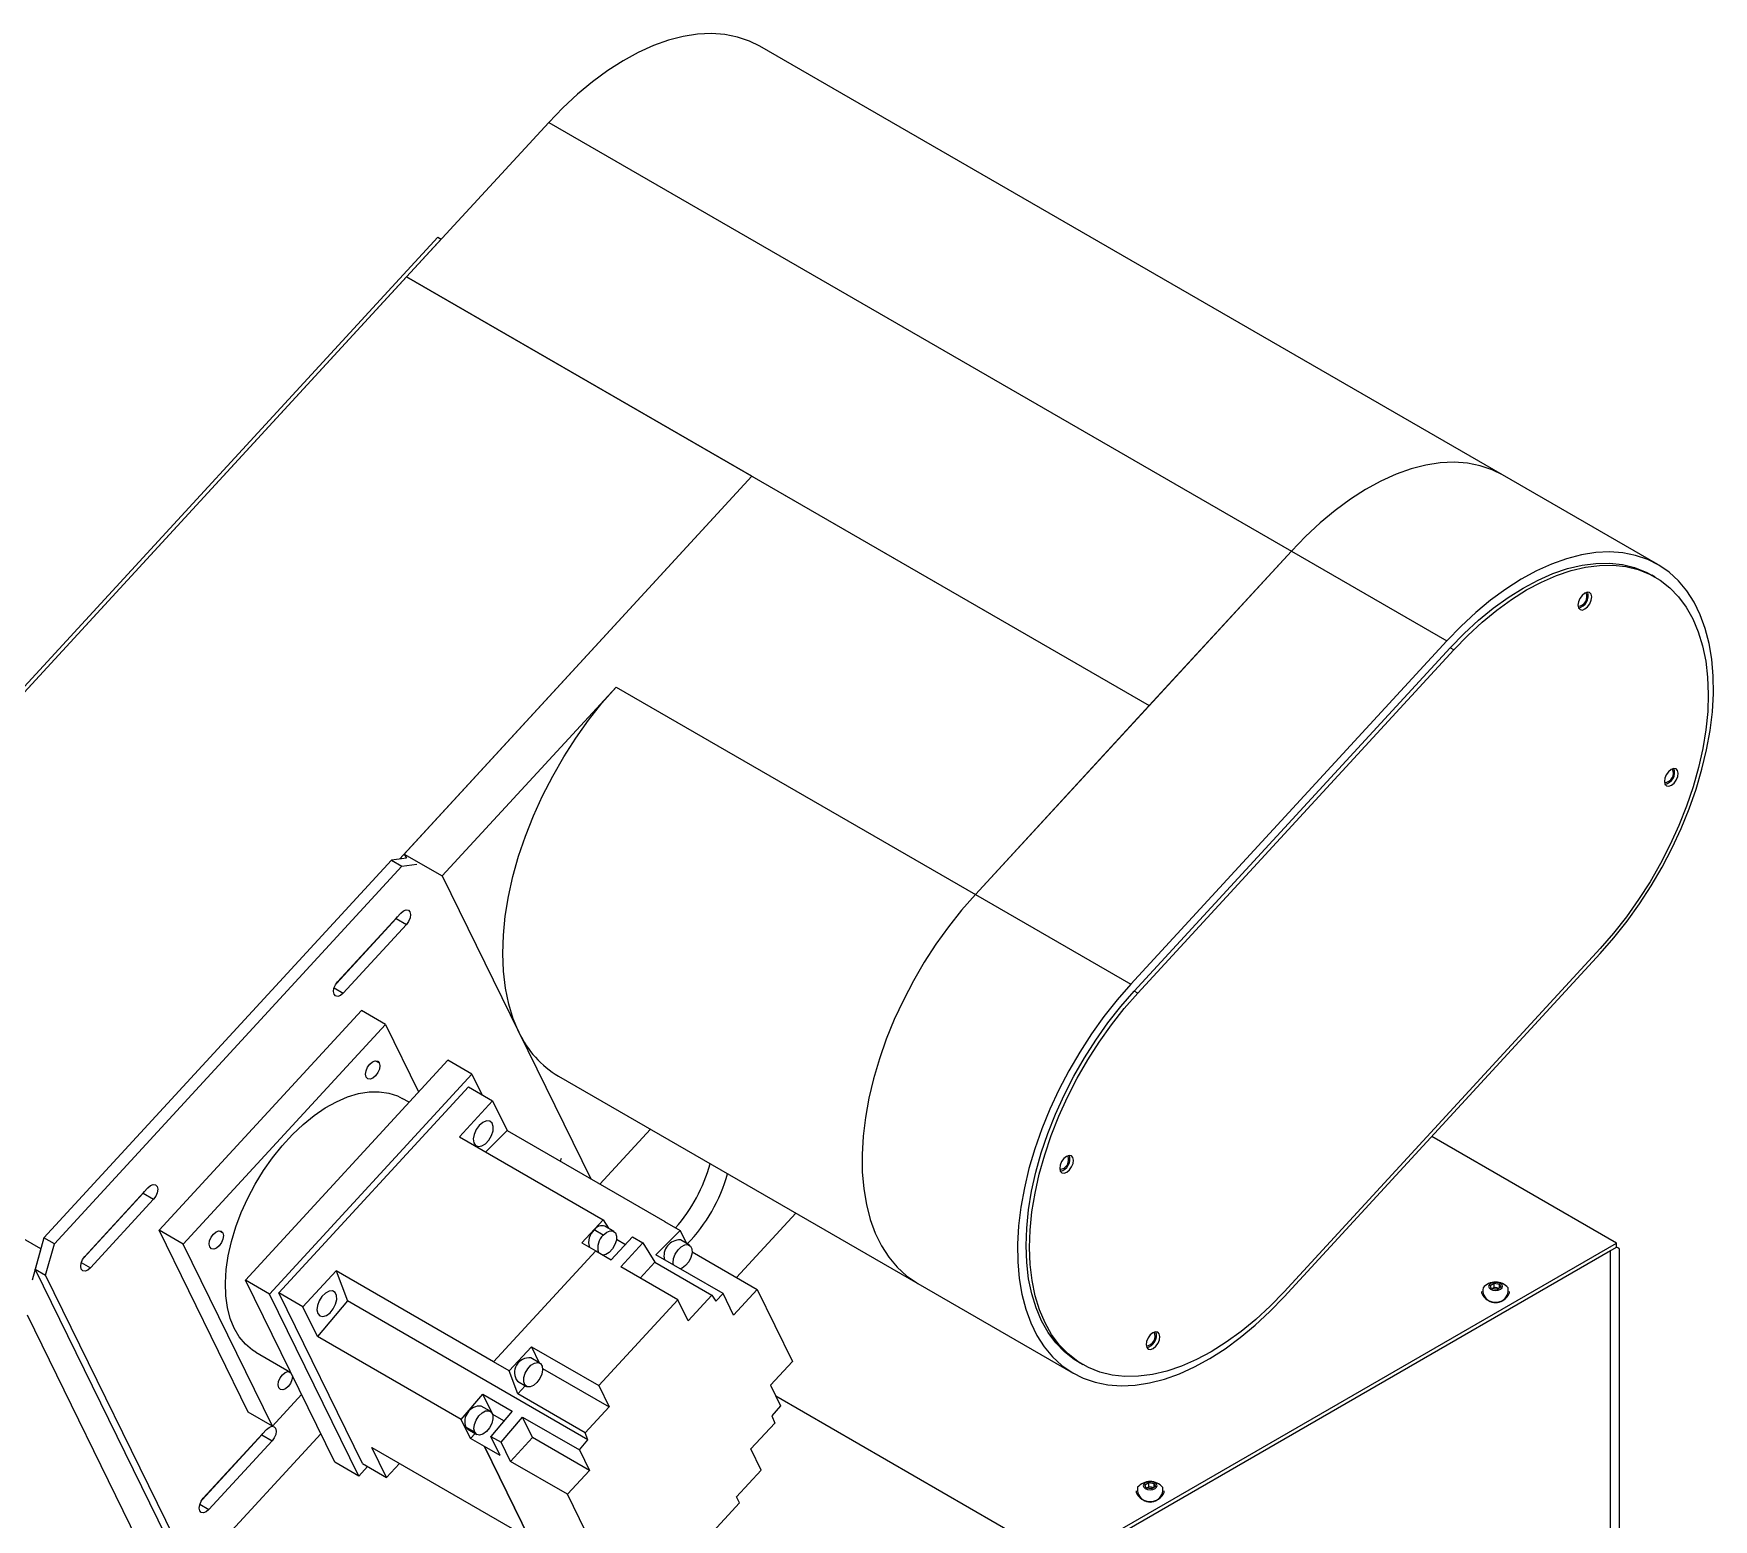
# Model space of a CAD drawing. Header units: millimetres. Extents: x 242 to 2881, y 167 to 2820.
# Drawn here: x 2131.3 to 2475.2, y 964.3 to 1268.5 of the extents above; entities that cross this region are included whole.
import ezdxf

# ---------------------------------------------------------------- set-up
doc = ezdxf.new("R2010")
doc.units = ezdxf.units.MM

msp = doc.modelspace()

# ---------------------------------------------------------------- linework, layer by layer
at = {"color": 7, "linetype": 'Continuous', "lineweight": 25}
for p, q in [((2432.01, 1178.19), (2279.98, 1265.96)), ((2236.78, 1250.35), (2207.67, 1218.71)), ((2236.78, 1250.35), (2388.81, 1162.59)), ((2214.08, 1226.85), (2062.05, 1061.63)), ((2214.79, 1226.44), (2062.76, 1061.22)), ((2214.08, 1226.85), (2214.79, 1226.44)), ((2062.11, 1060.52), (2207.67, 1218.71)), ((2207.67, 1218.71), (2359.7, 1130.95)), ((2278.38, 1177.89), (2207.67, 1218.71)), ((2278.38, 1177.89), (2206.27, 1099.52)), ((2278.38, 1177.89), (2207.22, 1100.55)), ((2278.38, 1177.89), (2359.7, 1130.95)), ((2463.83, 1159.82), (2432.01, 1178.19)), ((2388.81, 1162.59), (2324.12, 1092.28)), ((2388.81, 1162.59), (2359.7, 1130.95)), ((2388.81, 1162.59), (2420.63, 1144.22)), ((2463.28, 1157.25), (2462.58, 1157.66)), ((2420.63, 1144.22), (2355.94, 1073.91)), ((2356.65, 1072.45), (2421.34, 1142.76)), ((2357.36, 1072.04), (2422.05, 1142.35)), ((2422.05, 1142.35), (2421.34, 1142.76)), ((2250.58, 1134.73), (2215, 1096.06)), ((2250.58, 1134.73), (2324.12, 1092.28)), ((2359.7, 1130.95), (2324.12, 1092.28)), ((2207.22, 1100.55), (2215, 1096.06)), ((2207.22, 1100.55), (2207.64, 1099.7)), ((2133.46, 1021.97), (2204.62, 1099.31)), ((2135.58, 1020.74), (2206.74, 1098.08)), ((2207.64, 1099.7), (2204.62, 1099.31)), ((2204.62, 1099.31), (2206.74, 1098.08)), ((2206.74, 1098.08), (2209.76, 1098.47)), ((2215, 1096.06), (2230.7, 1064.04)), ((2324.12, 1092.28), (2355.94, 1073.91)), ((2193.31, 1074.07), (2205.53, 1087.35)), ((2193.57, 1074.39), (2206.51, 1088.45)), ((2205.53, 1087.35), (2205.79, 1087.67)), ((2205.53, 1087.35), (2207.65, 1086.12)), ((2207.65, 1086.12), (2194.71, 1072.06)), ((2202.18, 1083.75), (2202.19, 1083.72)), ((2200.11, 1081.46), (2200.09, 1081.48)), ((2452.02, 1081.21), (2387.33, 1010.91)), ((2387.34, 1009.86), (2452.03, 1080.17)), ((2357.36, 1072.04), (2356.65, 1072.45)), ((2157.03, 1023.52), (2198.43, 1068.52)), ((2203.38, 1065.66), (2198.43, 1068.52)), ((2161.98, 1020.66), (2203.38, 1065.66)), ((2203.38, 1065.66), (2210.15, 1051.84)), ((2230.7, 1064.04), (2245.4, 1034.04)), ((2132.82, 1019.7), (2062.11, 1060.52)), ((2174.7, 1013.32), (2216.11, 1058.31)), ((2221.06, 1055.46), (2216.11, 1058.31)), ((2179.65, 1010.46), (2221.06, 1055.46)), ((2181.52, 1010.7), (2220.33, 1052.89)), ((2220.33, 1052.89), (2225.28, 1050.03)), ((2221.06, 1055.46), (2223.1, 1051.29)), ((2238.78, 1055.07), (2312.32, 1012.62)), ((2208.19, 1049.71), (2206.81, 1050.51)), ((2218.5, 1042.66), (2225.28, 1050.03)), ((2225.28, 1050.03), (2228.28, 1043.92)), ((2218.5, 1042.66), (2247.92, 1025.68)), ((2228.28, 1043.92), (2223.88, 1039.55)), ((2228.28, 1043.92), (2260.52, 1025.31)), ((2247.27, 1032.96), (2257.61, 1044.2)), ((2455.36, 1020.88), (2417.56, 1042.7)), ((2239.31, 1038.19), (2239.16, 1037.64)), ((2141.81, 1018.15), (2154.75, 1032.21)), ((2141.55, 1017.82), (2153.77, 1031.1)), ((2155.89, 1029.88), (2142.96, 1015.82)), ((2153.77, 1031.1), (2154.03, 1031.42)), ((2153.77, 1031.1), (2155.89, 1029.88)), ((2243.57, 1020.95), (2247.92, 1025.68)), ((2247.92, 1025.68), (2248.99, 1023.94)), ((2260.49, 1025.28), (2260.52, 1025.31)), ((2260.49, 1025.28), (2263.67, 1023.44)), ((2260.56, 1025.24), (2260.52, 1025.31)), ((2275.24, 1013.83), (2287.38, 1027.02)), ((2133.46, 1021.97), (2131.65, 1015.54)), ((2135.58, 1020.74), (2133.46, 1021.97)), ((2161.98, 1020.66), (2157.03, 1023.52)), ((2175.29, 986.26), (2157.03, 1023.52)), ((2247.96, 1022.51), (2246.12, 1023.57)), ((2250.12, 1023.29), (2248.28, 1024.35)), ((2249.6, 1017.46), (2253.94, 1022.18)), ((2250.66, 1021.69), (2252.51, 1020.63)), ((2253.94, 1022.18), (2256.06, 1020.95)), ((2258.7, 1018.51), (2263.67, 1023.44)), ((2263.67, 1023.44), (2264.96, 1020.81)), ((2265.57, 1020.46), (2263.73, 1021.52)), ((2132.82, 1019.7), (2131.01, 1013.27)), ((2133.77, 1014.32), (2135.58, 1020.74)), ((2141.89, 1018.19), (2141.87, 1018.21)), ((2143.95, 1020.47), (2143.96, 1020.44)), ((2180.24, 983.4), (2161.98, 1020.66)), ((2246.4, 1019.32), (2225.5, 996.6)), ((2225.51, 996.57), (2246.42, 1019.29)), ((2243.57, 1020.95), (2246.4, 1019.32)), ((2246.4, 1019.32), (2246.42, 1019.29)), ((2246.42, 1019.29), (2249.6, 1017.46)), ((2256.06, 1020.95), (2251.52, 1016.02)), ((2256.06, 1020.95), (2258.53, 1016.98)), ((2272.49, 1010.55), (2258.7, 1018.51)), ((2266.14, 1019.09), (2279.46, 1011.39)), ((2342.22, 955.57), (2455.36, 1020.88)), ((2342.22, 954.75), (2455.36, 1020.06)), ((2343.45, 955.46), (2454.13, 1019.35)), ((2454.13, 929.15), (2454.13, 1019.35)), ((2455.36, 1020.06), (2455.36, 1020.88)), ((2456.01, 928.99), (2456.01, 1019.69)), ((2131.65, 1015.54), (2133.77, 1014.32)), ((2160.2, 957.31), (2131.65, 1015.54)), ((2193.25, 1015.22), (2186.47, 1007.84)), ((2193.25, 1015.22), (2195.61, 1009.03)), ((2225.5, 996.6), (2193.25, 1015.22)), ((2263.19, 1009.29), (2251.52, 1016.02)), ((2255.52, 1013.71), (2258.53, 1016.98)), ((2258.53, 1016.98), (2270.2, 1010.25)), ((2162.32, 956.09), (2133.77, 1014.32)), ((2179.65, 1010.46), (2174.7, 1013.32)), ((2192.97, 976.05), (2174.7, 1013.32)), ((2279.46, 1011.39), (2274.64, 1006.16)), ((2279.46, 1011.39), (2286.68, 996.66)), ((2312.32, 1012.62), (2344.14, 994.25)), ((2427.76, 1010.99), (2427.76, 1010.67)), ((2429.49, 1012.19), (2430.31, 1012.67)), ((2429.79, 1011.55), (2429.49, 1012.19)), ((2430.91, 1011.38), (2429.79, 1011.55)), ((2429.9, 1011.58), (2429.84, 1011.54)), ((2429.84, 1011.54), (2429.9, 1011.58)), ((2429.9, 1011.58), (2430.31, 1011.82)), ((2430.31, 1012.67), (2431.43, 1012.49)), ((2430.31, 1011.82), (2430.31, 1012.67)), ((2430.31, 1011.82), (2430.87, 1011.73)), ((2430.87, 1011.73), (2431.38, 1011.65)), ((2431.72, 1011.85), (2430.91, 1011.38)), ((2431.43, 1012.49), (2431.72, 1011.85)), ((2431.43, 1011.68), (2431.43, 1012.49)), ((2433.46, 1010.67), (2433.46, 1010.99)), ((2197.92, 973.19), (2179.65, 1010.46)), ((2186.47, 1007.84), (2181.52, 1010.7)), ((2198.64, 975.77), (2181.52, 1010.7)), ((2189.46, 1001.74), (2186.47, 1007.84)), ((2195.61, 1009.03), (2189.46, 1001.74)), ((2244.82, 980.62), (2195.61, 1009.03)), ((2263.19, 1009.29), (2247.02, 991.71)), ((2265.32, 1004.95), (2263.19, 1009.29)), ((2270.2, 1010.25), (2265.32, 1004.95)), ((2270.2, 1010.25), (2270.96, 1009.02)), ((2270.96, 1009.02), (2272.49, 1010.55)), ((2274.64, 1006.16), (2272.49, 1010.55)), ((2155.18, 954.9), (2130.06, 1006.14)), ((2218.88, 984.76), (2189.46, 1001.74)), ((2176.81, 998.55), (2183.97, 994.42)), ((2228.69, 994.73), (2233.23, 999.67)), ((2234.97, 996.31), (2233.13, 997.37)), ((2233.23, 999.67), (2247.02, 991.71)), ((2233.23, 999.67), (2234.84, 996.38)), ((2225.51, 996.57), (2225.5, 996.6)), ((2228.69, 994.73), (2225.51, 996.57)), ((2230.48, 990.03), (2228.69, 994.73)), ((2235.53, 995.23), (2249.14, 987.37)), ((2282.19, 991.78), (2286.68, 996.66)), ((2345.39, 996.42), (2346.1, 996.01)), ((2230.38, 992.61), (2232.22, 991.54)), ((2231.99, 991.68), (2230.48, 990.03)), ((2247.02, 991.71), (2249.14, 987.37)), ((2282.19, 991.78), (2284.24, 987.58)), ((2186.2, 989.87), (2180.24, 983.4)), ((2218.88, 984.76), (2223.27, 989.96)), ((2224.79, 986.47), (2222.95, 987.53)), ((2223.27, 989.96), (2229.28, 986.49)), ((2225.32, 985.77), (2223.27, 989.96)), ((2244.27, 982.07), (2230.48, 990.03)), ((2249.14, 987.37), (2244.27, 982.07)), ((2284.24, 987.58), (2282.49, 985.5)), ((2283.25, 989.61), (2342.22, 955.57)), ((2180.24, 983.4), (2175.29, 986.26)), ((2220.79, 980.85), (2218.88, 984.76)), ((2229.28, 986.49), (2224.92, 981.32)), ((2225.3, 985.74), (2225.32, 985.77)), ((2227.57, 984.47), (2225.32, 985.77)), ((2227.04, 980.1), (2231.4, 985.27)), ((2231.4, 985.27), (2243.06, 978.53)), ((2233.45, 981.07), (2231.4, 985.27)), ((2278.16, 978.74), (2283.04, 984.05)), ((2282.49, 985.5), (2283.04, 984.05)), ((2165.82, 968.33), (2178.04, 981.61)), ((2166.08, 968.65), (2179.01, 982.71)), ((2190.13, 981.85), (2166.98, 956.69)), ((2180.16, 980.38), (2167.22, 966.32)), ((2178.04, 981.61), (2178.29, 981.93)), ((2178.04, 981.61), (2180.16, 980.38)), ((2221.64, 982.15), (2219.8, 983.21)), ((2220.2, 982.76), (2222.04, 981.7)), ((2220.79, 980.85), (2221.74, 981.88)), ((2223.62, 979.21), (2220.79, 980.85)), ((2224.92, 981.32), (2227.04, 980.1)), ((2226.84, 977.41), (2224.92, 981.32)), ((2228.96, 976.19), (2227.04, 980.1)), ((2228.96, 976.19), (2233.45, 981.07)), ((2245.12, 974.34), (2233.45, 981.07)), ((2243.06, 978.53), (2244.82, 980.62)), ((2244.82, 980.62), (2244.27, 982.07)), ((2200.6, 979.01), (2232.85, 960.4)), ((2203.59, 972.91), (2200.6, 979.01)), ((2223.65, 979.25), (2223.62, 979.21)), ((2232.85, 960.4), (2223.62, 979.21)), ((2223.65, 979.25), (2232.88, 960.43)), ((2226.84, 977.41), (2223.65, 979.25)), ((2243.06, 978.53), (2245.12, 974.34)), ((2280.29, 974.41), (2278.16, 978.74)), ((2197.92, 973.19), (2192.97, 976.05)), ((2199.72, 975.15), (2197.92, 973.19)), ((2198.64, 975.77), (2203.59, 972.91)), ((2206.23, 975.77), (2203.59, 972.91)), ((2240.62, 969.45), (2228.96, 976.19)), ((2245.12, 974.34), (2240.62, 969.45)), ((2275.24, 968.92), (2280.29, 974.41)), ((2168.22, 970.98), (2168.23, 970.95)), ((2357.05, 970.16), (2357.05, 969.85)), ((2358.78, 971.37), (2359.6, 971.85)), ((2359.08, 970.73), (2358.78, 971.37)), ((2360.2, 970.56), (2359.08, 970.73)), ((2359.19, 970.76), (2359.13, 970.72)), ((2359.13, 970.72), (2359.19, 970.76)), ((2359.19, 970.76), (2359.6, 971)), ((2359.6, 971.85), (2360.71, 971.67)), ((2359.6, 971), (2359.6, 971.85)), ((2359.6, 971), (2360.16, 970.91)), ((2360.16, 970.91), (2360.67, 970.83)), ((2361.01, 971.03), (2360.2, 970.56)), ((2360.71, 971.67), (2361.01, 971.03)), ((2360.71, 970.86), (2360.71, 971.67)), ((2362.75, 969.85), (2362.75, 970.16)), ((2166.15, 968.69), (2166.13, 968.71)), ((2247.85, 954.72), (2240.62, 969.45)), ((2257.46, 947.76), (2275.83, 967.73)), ((2275.83, 967.73), (2275.24, 968.92))]:
    msp.add_line(p, q, dxfattribs=at)
at = {"color": 8, "linetype": 'Continuous', "lineweight": 25}
for p, q in [((2192.84, 1073.14), (2194.71, 1072.06)), ((2201.35, 1058.23), (2202.1, 1057.8)), ((2169.33, 1023.43), (2170.07, 1022.99)), ((2141.09, 1016.89), (2142.96, 1015.82)), ((2183.46, 994.6), (2184.04, 994.27)), ((2165.35, 967.4), (2167.22, 966.32))]:
    msp.add_line(p, q, dxfattribs=at)
at = {"color": 7, "linetype": 'Continuous', "lineweight": 25, "flags": 128}
for points in [[(2279.98, 1265.96), (2277.9, 1266.99), (2275.45, 1267.83), (2272.85, 1268.34), (2270.11, 1268.53), (2267.27, 1268.4), (2264.33, 1267.94), (2261.31, 1267.16), (2258.23, 1266.06), (2255.12, 1264.65), (2251.99, 1262.94), (2248.86, 1260.95), (2245.75, 1258.67), (2242.69, 1256.14), (2239.7, 1253.36), (2236.78, 1250.35)], [(2432.01, 1178.19), (2429.93, 1179.23), (2427.47, 1180.06), (2424.87, 1180.58), (2422.14, 1180.77), (2419.3, 1180.63), (2416.35, 1180.17), (2413.33, 1179.39), (2410.26, 1178.3), (2407.14, 1176.89), (2404.01, 1175.18), (2400.89, 1173.18), (2397.78, 1170.91), (2394.72, 1168.37), (2391.72, 1165.59), (2388.81, 1162.59)], [(2432.01, 1178.19), (2429.93, 1179.23), (2427.47, 1180.06), (2424.87, 1180.58), (2422.14, 1180.77), (2419.3, 1180.63), (2416.35, 1180.17), (2413.33, 1179.39), (2410.26, 1178.3), (2407.14, 1176.89), (2404.01, 1175.18), (2400.89, 1173.18), (2397.78, 1170.91), (2394.72, 1168.37), (2391.72, 1165.59), (2388.81, 1162.59)], [(2452.03, 1080.17), (2454.84, 1083.38), (2457.53, 1086.78), (2460.09, 1090.35), (2462.49, 1094.06), (2464.72, 1097.89), (2466.77, 1101.81), (2468.62, 1105.79), (2470.26, 1109.82), (2471.68, 1113.86), (2472.87, 1117.9), (2473.82, 1121.89), (2474.53, 1125.82), (2474.99, 1129.67), (2475.21, 1133.4), (2475.17, 1136.99), (2474.87, 1140.42), (2474.33, 1143.67), (2473.54, 1146.72), (2472.51, 1149.54), (2471.25, 1152.12), (2469.76, 1154.44), (2468.05, 1156.49), (2466.14, 1158.24), (2464.03, 1159.7), (2461.75, 1160.86), (2459.29, 1161.69), (2456.69, 1162.21), (2453.96, 1162.4), (2451.12, 1162.26), (2448.17, 1161.81), (2445.15, 1161.02), (2442.08, 1159.93), (2438.96, 1158.52), (2435.83, 1156.81), (2432.71, 1154.81), (2429.6, 1152.54), (2426.54, 1150), (2423.54, 1147.22), (2420.63, 1144.22)], [(2421.34, 1142.76), (2424.2, 1145.7), (2427.14, 1148.42), (2430.14, 1150.89), (2433.18, 1153.09), (2436.25, 1155.01), (2439.32, 1156.64), (2442.36, 1157.97), (2445.36, 1158.99), (2448.31, 1159.68), (2451.17, 1160.05), (2453.93, 1160.1), (2456.57, 1159.81), (2459.07, 1159.2), (2461.41, 1158.27), (2462.58, 1157.66)], [(2422.05, 1142.35), (2424.91, 1145.3), (2427.85, 1148.01), (2430.85, 1150.48), (2433.89, 1152.68), (2436.96, 1154.61), (2440.02, 1156.24), (2443.07, 1157.56), (2446.07, 1158.58), (2449.01, 1159.27), (2451.88, 1159.64), (2454.63, 1159.69), (2457.27, 1159.4), (2459.77, 1158.8), (2462.12, 1157.87), (2464.29, 1156.62), (2466.28, 1155.07), (2468.07, 1153.22), (2469.65, 1151.09), (2471, 1148.7), (2472.12, 1146.04), (2473, 1143.16), (2473.64, 1140.06), (2474.03, 1136.77), (2474.16, 1133.31), (2474.04, 1129.7), (2473.67, 1125.96), (2473.04, 1122.14), (2472.17, 1118.24), (2471.07, 1114.29), (2469.72, 1110.33), (2468.16, 1106.38), (2466.38, 1102.47), (2464.4, 1098.62), (2462.24, 1094.86), (2459.9, 1091.21), (2457.41, 1087.71), (2454.78, 1084.37), (2452.02, 1081.21)], [(2448.32, 1153.5), (2447.87, 1152.87), (2447.57, 1152.16), (2447.48, 1151.48), (2447.6, 1150.93), (2447.91, 1150.59), (2448.38, 1150.51), (2448.92, 1150.72), (2449.46, 1151.17), (2449.91, 1151.79), (2450.21, 1152.5), (2450.3, 1153.19), (2450.18, 1153.74), (2449.87, 1154.08), (2449.4, 1154.15), (2448.86, 1153.95), (2448.32, 1153.5)], [(2230.7, 1064.04), (2229.52, 1066.81), (2228.6, 1069.83), (2227.93, 1073.08), (2227.53, 1076.53), (2227.39, 1080.16), (2227.51, 1083.94), (2227.9, 1087.85), (2228.56, 1091.86), (2229.47, 1095.95), (2230.63, 1100.08), (2232.03, 1104.23), (2233.67, 1108.37), (2235.54, 1112.47), (2237.61, 1116.5), (2239.88, 1120.44), (2242.32, 1124.26), (2244.94, 1127.93), (2247.69, 1131.43), (2250.58, 1134.73)], [(2466.02, 1117.4), (2465.56, 1116.77), (2465.27, 1116.06), (2465.17, 1115.38), (2465.29, 1114.83), (2465.61, 1114.49), (2466.08, 1114.41), (2466.62, 1114.62), (2467.16, 1115.07), (2467.61, 1115.69), (2467.91, 1116.4), (2468, 1117.08), (2467.88, 1117.64), (2467.56, 1117.98), (2467.1, 1118.05), (2466.56, 1117.85), (2466.02, 1117.4)], [(2324.12, 1092.28), (2321.3, 1089.06), (2318.61, 1085.66), (2316.06, 1082.09), (2313.66, 1078.38), (2311.43, 1074.56), (2309.38, 1070.64), (2307.53, 1066.65), (2305.89, 1062.62), (2304.47, 1058.58), (2303.28, 1054.55), (2302.33, 1050.55), (2301.62, 1046.62), (2301.15, 1042.78), (2300.94, 1039.04), (2300.98, 1035.45), (2301.27, 1032.02), (2301.81, 1028.77), (2302.6, 1025.72), (2303.63, 1022.9), (2304.9, 1020.32), (2306.39, 1018), (2308.09, 1015.96), (2310.01, 1014.2), (2312.11, 1012.74), (2312.32, 1012.62)], [(2324.12, 1092.28), (2321.3, 1089.06), (2318.61, 1085.66), (2316.06, 1082.09), (2313.66, 1078.38), (2311.43, 1074.56), (2309.38, 1070.64), (2307.53, 1066.65), (2305.89, 1062.62), (2304.47, 1058.58), (2303.28, 1054.55), (2302.33, 1050.55), (2301.62, 1046.62), (2301.15, 1042.78), (2300.94, 1039.04), (2300.98, 1035.45), (2301.27, 1032.02), (2301.81, 1028.77), (2302.6, 1025.72), (2303.63, 1022.9), (2304.9, 1020.32), (2306.39, 1018), (2308.09, 1015.96), (2310.01, 1014.2), (2312.11, 1012.74), (2312.32, 1012.62)], [(2206.51, 1088.45), (2207.05, 1088.9), (2207.59, 1089.11), (2208.05, 1089.03), (2208.37, 1088.7), (2208.49, 1088.14), (2208.4, 1087.46), (2208.1, 1086.75), (2207.65, 1086.12)], [(2194.71, 1072.06), (2194.17, 1071.61), (2193.63, 1071.41), (2193.16, 1071.48), (2192.84, 1071.82), (2192.73, 1072.37), (2192.82, 1073.06), (2193.12, 1073.77), (2193.57, 1074.39)], [(2355.94, 1073.91), (2353.12, 1070.69), (2350.43, 1067.29), (2347.88, 1063.72), (2345.48, 1060.01), (2343.25, 1056.19), (2341.2, 1052.27), (2339.35, 1048.28), (2337.71, 1044.25), (2336.29, 1040.21), (2335.1, 1036.18), (2334.15, 1032.18), (2333.44, 1028.25), (2332.97, 1024.41), (2332.76, 1020.68), (2332.8, 1017.08), (2333.09, 1013.65), (2333.63, 1010.4), (2334.42, 1007.36), (2335.45, 1004.53), (2336.72, 1001.96), (2338.21, 999.63), (2339.91, 997.59), (2341.83, 995.83), (2343.93, 994.37), (2346.22, 993.22), (2348.67, 992.38), (2351.27, 991.87), (2354, 991.68), (2356.85, 991.81), (2359.79, 992.27), (2362.81, 993.05), (2365.89, 994.15), (2369, 995.56), (2372.13, 997.26), (2375.26, 999.26), (2378.36, 1001.53), (2381.42, 1004.07), (2384.42, 1006.85), (2387.34, 1009.86)], [(2345.39, 996.42), (2344.38, 997.05), (2342.39, 998.6), (2340.6, 1000.44), (2339.03, 1002.57), (2337.67, 1004.97), (2336.55, 1007.62), (2335.67, 1010.51), (2335.03, 1013.6), (2334.65, 1016.9), (2334.51, 1020.36), (2334.63, 1023.97), (2335.01, 1027.7), (2335.63, 1031.53), (2336.5, 1035.43), (2337.61, 1039.37), (2338.95, 1043.33), (2340.51, 1047.29), (2342.29, 1051.2), (2344.27, 1055.05), (2346.43, 1058.81), (2348.77, 1062.46), (2351.26, 1065.96), (2353.9, 1069.3), (2356.65, 1072.45)], [(2387.33, 1010.91), (2384.47, 1007.96), (2381.53, 1005.25), (2378.53, 1002.78), (2375.49, 1000.58), (2372.42, 998.65), (2369.36, 997.02), (2366.31, 995.69), (2363.31, 994.68), (2360.37, 993.98), (2357.5, 993.61), (2354.75, 993.57), (2352.11, 993.85), (2349.61, 994.46), (2347.26, 995.39), (2345.09, 996.64), (2343.1, 998.19), (2341.31, 1000.03), (2339.73, 1002.16), (2338.38, 1004.56), (2337.26, 1007.21), (2336.38, 1010.1), (2335.74, 1013.2), (2335.35, 1016.49), (2335.22, 1019.95), (2335.34, 1023.56), (2335.71, 1027.29), (2336.34, 1031.12), (2337.21, 1035.02), (2338.31, 1038.97), (2339.66, 1042.93), (2341.22, 1046.88), (2343, 1050.79), (2344.98, 1054.64), (2347.14, 1058.4), (2349.48, 1062.05), (2351.97, 1065.55), (2354.6, 1068.89), (2357.36, 1072.04)], [(2202.1, 1057.8), (2202.22, 1057.22), (2202.12, 1056.52), (2201.82, 1055.79), (2201.35, 1055.14), (2200.79, 1054.67), (2200.23, 1054.46), (2199.75, 1054.54), (2199.42, 1054.89), (2199.3, 1055.46), (2199.4, 1056.17), (2199.7, 1056.9), (2200.17, 1057.55), (2200.73, 1058.01), (2201.29, 1058.22), (2201.77, 1058.15), (2202.1, 1057.8)], [(2176.81, 998.55), (2176.15, 998.96), (2174.7, 1000.18), (2173.44, 1001.67), (2172.4, 1003.44), (2171.59, 1005.45), (2171.02, 1007.69), (2170.69, 1010.12), (2170.6, 1012.72), (2170.77, 1015.46), (2171.18, 1018.31), (2171.83, 1021.23), (2172.72, 1024.19), (2173.83, 1027.15), (2175.16, 1030.08), (2176.67, 1032.95), (2178.37, 1035.72), (2180.22, 1038.36), (2182.21, 1040.83), (2184.31, 1043.12), (2186.5, 1045.18), (2188.75, 1047.01), (2191.04, 1048.57), (2193.34, 1049.84), (2195.62, 1050.83), (2197.85, 1051.5), (2200.01, 1051.86), (2202.08, 1051.89), (2204.03, 1051.61), (2205.83, 1051.01), (2206.81, 1050.51)], [(2222.56, 1044.97), (2221.94, 1044.12), (2221.51, 1043.15), (2221.34, 1042.21), (2221.44, 1041.4), (2221.81, 1040.86), (2222.39, 1040.63), (2223.1, 1040.77), (2223.85, 1041.24), (2224.54, 1041.99), (2225.08, 1042.92), (2225.38, 1043.89), (2225.42, 1044.78), (2225.18, 1045.47), (2224.7, 1045.86), (2224.04, 1045.9), (2223.29, 1045.59), (2222.56, 1044.97)], [(2342.22, 1038.19), (2341.77, 1037.56), (2341.47, 1036.86), (2341.38, 1036.17), (2341.5, 1035.62), (2341.82, 1035.28), (2342.28, 1035.21), (2342.83, 1035.41), (2343.36, 1035.86), (2343.82, 1036.49), (2344.11, 1037.2), (2344.21, 1037.88), (2344.09, 1038.43), (2343.77, 1038.77), (2343.3, 1038.84), (2342.76, 1038.64), (2342.22, 1038.19)], [(2154.75, 1032.21), (2155.29, 1032.66), (2155.83, 1032.86), (2156.3, 1032.79), (2156.62, 1032.45), (2156.74, 1031.9), (2156.64, 1031.21), (2156.35, 1030.5), (2155.89, 1029.88)], [(2170.07, 1022.99), (2170.2, 1022.42), (2170.1, 1021.72), (2169.79, 1020.99), (2169.33, 1020.34), (2168.77, 1019.87), (2168.21, 1019.66), (2167.73, 1019.74), (2167.4, 1020.09), (2167.28, 1020.66), (2167.37, 1021.36), (2167.68, 1022.1), (2168.15, 1022.74), (2168.7, 1023.21), (2169.27, 1023.42), (2169.75, 1023.34), (2170.07, 1022.99)], [(2247.96, 1022.51), (2248.65, 1023.1), (2249.36, 1023.4), (2249.98, 1023.35), (2250.44, 1022.98), (2250.67, 1022.33), (2250.63, 1021.49), (2250.34, 1020.57), (2249.84, 1019.69), (2249.18, 1018.98), (2248.47, 1018.53), (2247.96, 1018.4)], [(2142.96, 1015.82), (2142.42, 1015.37), (2141.87, 1015.16), (2141.41, 1015.24), (2141.09, 1015.57), (2140.97, 1016.13), (2141.07, 1016.81), (2141.36, 1017.52), (2141.81, 1018.15)], [(2262.32, 1016.42), (2262.25, 1016.85), (2262.35, 1017.73), (2262.7, 1018.65), (2263.25, 1019.49), (2263.93, 1020.15), (2264.64, 1020.52), (2265.29, 1020.57), (2265.8, 1020.27), (2266.09, 1019.69), (2266.12, 1018.88), (2265.89, 1017.97), (2265.44, 1017.07), (2264.81, 1016.31), (2264.1, 1015.78), (2263.7, 1015.62)], [(2189.49, 1006.44), (2189.91, 1005.97), (2190.54, 1005.83), (2191.27, 1006.06), (2192.02, 1006.61), (2192.67, 1007.41), (2193.16, 1008.36), (2193.4, 1009.32), (2193.36, 1010.17), (2193.06, 1010.79), (2192.52, 1011.1), (2191.83, 1011.05), (2191.08, 1010.66), (2190.37, 1009.97), (2189.79, 1009.08), (2189.42, 1008.11), (2189.32, 1007.19), (2189.49, 1006.44)], [(2429.6, 1012.6), (2429.29, 1012.34), (2429.18, 1012.02), (2429.29, 1011.71), (2429.6, 1011.44), (2430.06, 1011.26), (2430.61, 1011.2), (2431.15, 1011.26), (2431.62, 1011.44), (2431.93, 1011.71), (2432.03, 1012.02), (2431.93, 1012.34), (2431.62, 1012.6), (2431.15, 1012.78), (2430.61, 1012.84), (2430.06, 1012.78), (2429.6, 1012.6)], [(2359.92, 1002.09), (2359.47, 1001.46), (2359.17, 1000.75), (2359.08, 1000.07), (2359.2, 999.52), (2359.51, 999.18), (2359.98, 999.11), (2360.52, 999.31), (2361.06, 999.76), (2361.51, 1000.39), (2361.81, 1001.1), (2361.9, 1001.78), (2361.78, 1002.33), (2361.47, 1002.67), (2361, 1002.74), (2360.46, 1002.54), (2359.92, 1002.09)], [(2184.32, 993.7), (2184.33, 993.6), (2184.23, 992.9), (2183.92, 992.16), (2183.46, 991.52), (2182.9, 991.05), (2182.34, 990.84), (2181.86, 990.92), (2181.53, 991.27), (2181.4, 991.84), (2181.5, 992.54), (2181.81, 993.28), (2182.28, 993.92), (2182.83, 994.39), (2183.39, 994.6), (2183.66, 994.59)], [(2234.38, 992.32), (2233.68, 991.73), (2232.98, 991.44), (2232.35, 991.48), (2231.9, 991.85), (2231.67, 992.5), (2231.7, 993.35), (2231.99, 994.27), (2232.5, 995.14), (2233.15, 995.86), (2233.86, 996.31), (2234.54, 996.43), (2235.09, 996.22), (2235.44, 995.7), (2235.54, 994.94), (2235.37, 994.05), (2234.97, 993.13), (2234.38, 992.32)], [(2221.64, 982.15), (2221.47, 982.86), (2221.57, 983.73), (2221.92, 984.66), (2222.47, 985.5), (2223.15, 986.15), (2223.86, 986.53), (2224.52, 986.57), (2225.02, 986.28), (2225.31, 985.69), (2225.34, 984.88), (2225.11, 983.97), (2224.66, 983.07), (2224.03, 982.31), (2223.33, 981.79), (2222.63, 981.58), (2222.04, 981.7), (2221.64, 982.15)], [(2179.01, 982.71), (2179.55, 983.16), (2180.1, 983.37), (2180.56, 983.29), (2180.88, 982.96), (2181, 982.4), (2180.9, 981.72), (2180.61, 981.01), (2180.16, 980.38)], [(2219.8, 983.21), (2220.2, 982.76), (2220.2, 982.76)], [(2358.89, 971.78), (2358.58, 971.52), (2358.47, 971.2), (2358.58, 970.89), (2358.89, 970.62), (2359.35, 970.44), (2359.9, 970.38), (2360.44, 970.44), (2360.91, 970.62), (2361.21, 970.89), (2361.32, 971.2), (2361.21, 971.52), (2360.91, 971.78), (2360.44, 971.96), (2359.9, 972.02), (2359.35, 971.96), (2358.89, 971.78)], [(2167.22, 966.32), (2166.68, 965.87), (2166.14, 965.67), (2165.67, 965.74), (2165.35, 966.08), (2165.23, 966.63), (2165.33, 967.32), (2165.62, 968.03), (2166.08, 968.65)]]:
    msp.add_lwpolyline(points, dxfattribs=at)
at = {"color": 7, "linetype": 'Continuous', "lineweight": 25}
for centre, radius, start, end in [((2447.42, 1153.18), 1.9, 272.1451, 27.8603), ((2447.02, 1153.41), 2.56, 283.0142, 16.9912), ((2465.12, 1117.08), 1.9, 272.1457, 27.8597), ((2464.72, 1117.31), 2.56, 283.0142, 16.9912), ((2249.31, 1072.7), 20.53, 204.9503, 239.143), ((2341.32, 1037.88), 1.9, 272.1468, 27.8586), ((2340.93, 1038.1), 2.56, 283.0142, 16.9912), ((2237.69, 1046.03), 33.36, 318.6372, 344.5443), ((2241.27, 1043.97), 33.32, 315.7301, 344.5459), ((2248.34, 1021.03), 3.38, 131.2489, 196.6408), ((2247.67, 1022.65), 1.8, 70.3164, 149.4145), ((2250.3, 1019.94), 3.48, 132.4394, 196.1065), ((2263.59, 1018.31), 3.22, 87.4583, 194.8541), ((2430.61, 1011.29), 2.6, 170.8692, 9.1308), ((2430.61, 1009.55), 3.35, 40.1188, 139.8812), ((2430.61, 1010.22), 1.54, 80.2289, 117.3572), ((2430.68, 1010.42), 1.32, 62.7789, 81.9388), ((2430.61, 1011.87), 3.09, 202.7403, 337.2597), ((2359.02, 1001.77), 1.9, 272.1462, 27.8592), ((2358.63, 1002), 2.56, 283.0142, 16.9912), ((2232.76, 994.41), 2.98, 82.8384, 217.167), ((2222.78, 984.34), 3.19, 86.8686, 200.8047), ((2359.9, 971.05), 3.09, 202.7403, 337.2597), ((2359.9, 970.47), 2.6, 170.8692, 9.1308), ((2359.9, 968.72), 3.35, 40.1188, 139.8812), ((2359.9, 969.4), 1.54, 80.2289, 117.3572), ((2359.97, 969.6), 1.32, 62.7789, 81.9388)]:
    msp.add_arc(centre, radius, start, end, dxfattribs=at)
msp.add_ellipse((2321.01, 1097.63), major_axis=(135, -77.95), ratio=0.00007, start_param=0.000041, end_param=0.098238, dxfattribs=at)

doc.saveas('drawing.dxf')
